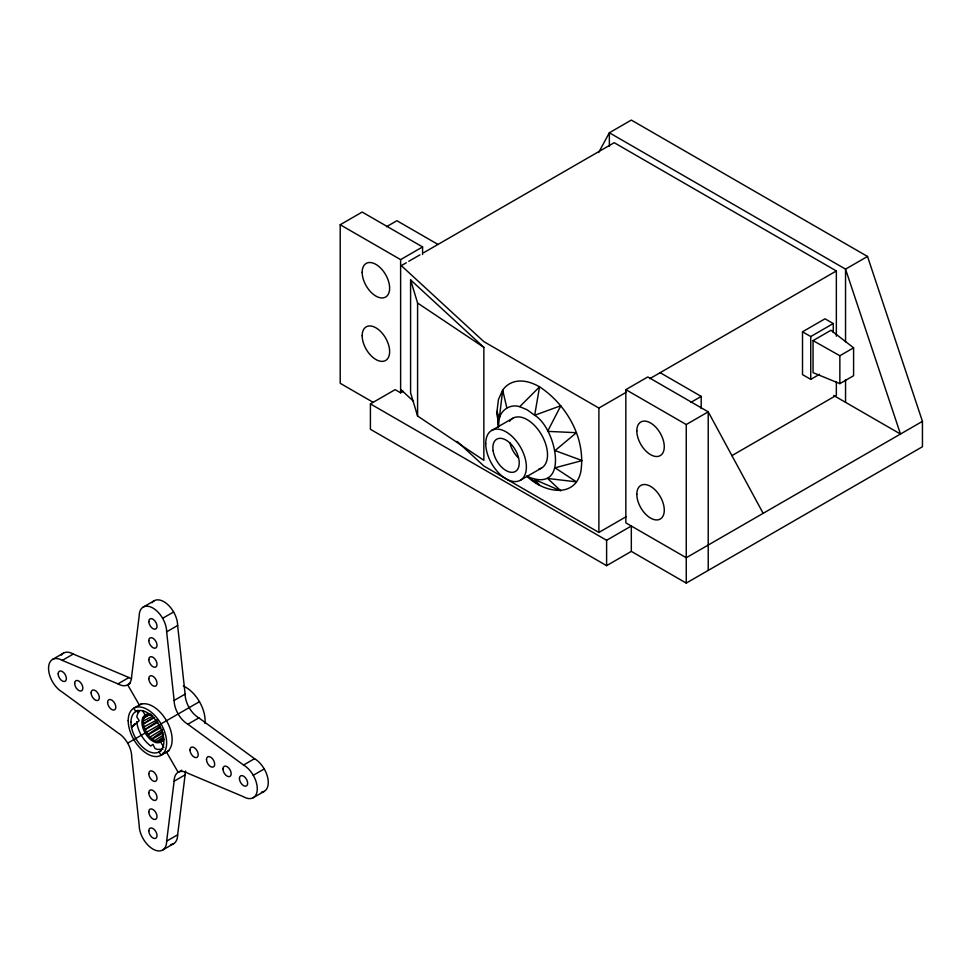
<?xml version="1.0" encoding="UTF-8"?>
<svg xmlns="http://www.w3.org/2000/svg" width="971" height="971" viewBox="0 0 971 971"><rect width="100%" height="100%" fill="white"/><g stroke="black" fill="none" stroke-linecap="round" stroke-linejoin="round"><path stroke-width="1.46" d="M701.159 408.524L701.22 396.411L660.134 372.694M498.366 426.475L502.687 390.124A60.202 34.762 60 0 1 539.56 386.834C567.015 404.871 586.411 439.183 580.682 472.452C573.861 500.041 541.466 491.205 526.731 475.984M166.648 841.153L174.137 781.182A19.42 11.215 60 0 1 187.876 773.256L243.551 796.754A19.42 11.215 60 0 0 257.279 788.828A19.42 11.215 60 0 0 243.551 765.039L187.876 724.245A19.42 11.215 60 0 1 174.137 700.455L166.648 631.842A19.42 11.215 60 0 0 152.92 608.052A19.42 11.215 60 0 0 139.181 615.978L131.692 675.95A19.42 11.215 60 0 1 117.964 683.875L62.278 660.389A19.42 11.215 60 0 0 48.55 668.315A19.42 11.215 60 0 0 62.278 692.092L117.964 732.899A19.42 11.215 60 0 1 131.692 756.676L139.181 825.289A19.42 11.215 60 0 0 152.92 849.079A19.42 11.215 60 0 0 166.648 841.153L177.632 834.805L185.121 774.846A19.42 11.215 60 0 1 185.595 771.01M138.671 710.845L136.741 716.768L139.205 720.652L131.534 727.485L135.005 723.613M598.646 152.532L609.351 132.772L631.32 120.076L867.516 256.453L922.45 421.353L922.45 446.733L686.254 583.098L631.32 551.382L606.608 565.656L370.412 429.291L370.412 403.912L395.124 389.65L400.622 392.818L403.208 391.325M506.813 407.808L502.687 390.124L498.439 399.53L496.994 411.413L499.349 418.428C501.376 409.337 510.855 403.863 519.74 406.655L539.56 386.834L534.669 415.272C556.601 428.284 570.572 495.161 527.204 476.421M155.785 742.524L163.019 737.147M151.622 739.004L162.339 731.284M148.029 734.464L160.264 726.065M145.116 729.33L157.678 721.186M153.758 741.261L163.698 734.829M149.862 737.147L162.545 729.391M143.077 723.941L153.357 717.703M372.888 402.176L340.202 383.302L340.202 224.738L362.171 212.054L422.591 246.937L422.591 254.499M386.519 226.716L396.908 220.72L437.994 244.437M340.202 224.738L400.622 259.621L422.591 246.937M406.279 262.753L401.302 265.629L483.861 341.646L598.889 408.051L626.283 392.235M408.767 261.308L419.982 254.839M423.708 252.691L614.206 142.701L836.347 270.958L836.347 336.172M52.568 659.418L63.564 653.082M143.21 607.093L154.195 600.746M62.278 660.389L73.274 654.041L128.949 677.54A19.42 11.215 60 0 0 131.328 678.668M162.63 618.309L173.615 611.961M491.678 430.444L512.834 418.234M166.648 631.842L177.632 625.494A19.42 11.215 60 0 0 167.461 604.302A19.42 11.215 60 0 0 152.01 602.773M922.45 421.353L686.254 557.73L625.834 522.847L625.834 389.638L647.803 376.954L708.223 411.838L763.157 513.331M117.964 683.875L128.949 677.54M649.745 378.69L836.347 270.958M867.516 256.453L845.547 269.137L609.351 132.772L609.351 146.39M130.114 683.426L127.674 684.834L139.326 705.019A27.188 15.694 60 0 1 168.165 723.856A27.188 15.694 60 0 1 162.533 753.338M520.42 480.232L541.575 468.022M141.766 703.611L133.828 708.187L135.782 711.585L137.979 710.311M137.846 712.653L139.217 711.864M819.5 374.308L810.749 379.37L802.507 374.612L802.507 331.791L825.022 318.791L833.264 323.549L833.264 332.41M143.174 717.982L149.485 714.328M143.113 718.406L150.687 714.025M174.137 700.455L185.121 694.119L177.632 625.494M690.83 402.407L701.22 396.411M802.507 331.791L810.749 336.549L833.264 323.549M143.004 724.099L154.377 717.533M813.055 340.615L830.958 330.274L853.594 347.812L853.594 375.716L839.854 383.642L813.055 372.646L813.055 340.615L839.854 355.738L853.594 347.812M145.14 729.585L157.775 722.29M127.674 743.143L199.468 701.693M148.15 734.792L160.785 727.51M625.834 389.638L686.254 424.533L708.223 411.838L708.223 570.414M151.84 739.38L163.201 732.826M156.816 742.147L163.128 738.494M187.876 724.245L198.861 717.897L254.536 758.691A19.42 11.215 60 0 1 267.802 778.111A19.42 11.215 60 0 1 261.405 792.251M157.217 742.305L163.529 738.652M161.259 750.619L159.062 751.894L161.016 755.28L168.954 750.704M181.82 770.185L178.166 772.297L166.514 752.112M457.086 441.368L483.861 466.019L598.889 532.436L626.283 516.621M731.916 455.617L836.347 395.331L836.347 381.688M174.137 781.182L185.121 774.846M370.412 403.912L606.608 540.289L631.32 526.015L631.32 551.382M243.551 765.039L254.536 758.691M253.261 775.283L264.246 768.947M162.63 850.038L173.615 843.702M253.261 797.713L264.246 791.365M143.963 726.915L157.023 719.827M143.659 720.822L152.884 716.1M162.849 749.248L157.181 749.381L155.044 748.471L152.92 744.393L150.784 746.019C143.101 740.315 137.833 731.187 136.741 721.684M519.74 406.655L527.204 409.823L534.669 415.272L560.85 405.708L547.595 431.355L576.422 432.702L555.06 450.593L582.127 460.57L555.06 467.828L576.422 481.859L547.595 478.448L560.85 490.853L534.669 479.601L539.56 485.148L528.54 477.113M833.737 395.513L900.481 434.049L845.547 269.137L845.547 341.792M410.587 279.879L417.591 303.037L483.861 347.351L483.861 460.315L417.591 416.013L410.587 392.842L410.587 279.879L483.861 347.351M401.302 390.002L413.573 401.302M142.567 710.651L145.152 715.117L146.524 714.316A15.536 8.97 60 0 0 147.604 733.979A15.536 8.97 60 0 0 163.808 739.611M160.688 742.026L163.905 747.609M498.439 424.97L496.994 411.413L498.511 427.106M845.547 379.625L845.547 402.334M839.854 355.738L839.854 383.642M810.749 336.549L810.749 379.37M686.254 424.533L686.254 583.098M606.608 540.289L606.608 565.656M598.889 408.051L598.889 532.436M417.591 303.037L417.591 416.013M400.622 259.621L400.622 392.818M198.861 717.897A19.42 11.215 60 0 1 185.121 694.119M183.361 686.084A27.188 15.694 60 0 1 204.93 723.444M163.529 737.972A15.536 8.97 60 0 1 151.318 740.193A15.536 8.97 60 0 1 141.936 721.854A15.536 8.97 60 0 1 151.962 715.384M61.379 655.097A19.42 11.215 60 0 1 73.274 654.041M177.632 834.805A19.42 11.215 60 0 1 170.762 844.576M518.235 457.729A18.643 10.766 60 0 1 509.86 442.691M509.605 421.232A28.742 16.592 60 0 1 540.932 433.758A28.742 16.592 60 0 1 538.856 469.078M222.954 769.008A5.826 3.362 60 0 0 229.132 776.691A5.826 3.362 60 0 0 229.132 768.449A5.826 3.362 60 0 0 222.954 769.008M130.964 722.242A23.268 13.436 60 0 0 155.651 752.95A23.268 13.436 60 0 0 155.651 720.033A23.268 13.436 60 0 0 130.964 722.242M128.196 720.64A27.188 15.694 60 0 0 157.035 756.518A27.188 15.694 60 0 0 157.035 718.067A27.188 15.694 60 0 0 128.196 720.64M206.471 759.492A5.826 3.362 60 0 0 212.649 767.175A5.826 3.362 60 0 0 212.649 758.934A5.826 3.362 60 0 0 206.471 759.492M189.988 749.976A5.826 3.362 60 0 0 196.178 757.659A5.826 3.362 60 0 0 196.178 749.418A5.826 3.362 60 0 0 189.988 749.976M239.424 778.511A5.826 3.362 60 0 0 245.614 786.207A5.826 3.362 60 0 0 245.614 777.965A5.826 3.362 60 0 0 239.424 778.511M74.646 683.378A5.826 3.362 60 0 0 80.824 691.061A5.826 3.362 60 0 0 80.824 682.819A5.826 3.362 60 0 0 74.646 683.378M91.116 692.893A5.826 3.362 60 0 0 97.294 700.577A5.826 3.362 60 0 0 97.294 692.335A5.826 3.362 60 0 0 91.116 692.893M107.599 702.409A5.826 3.362 60 0 0 113.777 710.092A5.826 3.362 60 0 0 113.777 701.851A5.826 3.362 60 0 0 107.599 702.409M58.163 673.862A5.826 3.362 60 0 0 64.341 681.545A5.826 3.362 60 0 0 64.341 673.316A5.826 3.362 60 0 0 58.163 673.862M148.794 640.557A5.826 3.362 60 0 0 154.972 648.252A5.826 3.362 60 0 0 154.972 640.01A5.826 3.362 60 0 0 148.794 640.557M148.794 659.588A5.826 3.362 60 0 0 154.972 667.283A5.826 3.362 60 0 0 154.972 659.042A5.826 3.362 60 0 0 148.794 659.588M148.794 678.62A5.826 3.362 60 0 0 154.972 686.303A5.826 3.362 60 0 0 154.972 678.061A5.826 3.362 60 0 0 148.794 678.62M148.794 621.537A5.826 3.362 60 0 0 154.972 629.22A5.826 3.362 60 0 0 154.972 620.979A5.826 3.362 60 0 0 148.794 621.537M148.794 811.817A5.826 3.362 60 0 0 154.972 819.5A5.826 3.362 60 0 0 154.972 811.258A5.826 3.362 60 0 0 148.794 811.817M148.794 792.785A5.826 3.362 60 0 0 154.972 800.48A5.826 3.362 60 0 0 154.972 792.239A5.826 3.362 60 0 0 148.794 792.785M148.794 773.753A5.826 3.362 60 0 0 154.972 781.449A5.826 3.362 60 0 0 154.972 773.207A5.826 3.362 60 0 0 148.794 773.753M148.794 830.848A5.826 3.362 60 0 0 154.972 838.531A5.826 3.362 60 0 0 154.972 830.29A5.826 3.362 60 0 0 148.794 830.848M362.171 272.305A19.42 11.215 60 0 0 382.768 297.927A19.42 11.215 60 0 0 382.768 270.46A19.42 11.215 60 0 0 362.171 272.305M362.171 335.735A19.42 11.215 60 0 0 382.768 361.358A19.42 11.215 60 0 0 382.768 333.89A19.42 11.215 60 0 0 362.171 335.735M636.818 430.869A19.42 11.215 60 0 0 657.416 456.491A19.42 11.215 60 0 0 657.416 429.036A19.42 11.215 60 0 0 636.818 430.869M636.818 494.3A19.42 11.215 60 0 0 657.416 519.922A19.42 11.215 60 0 0 657.416 492.455A19.42 11.215 60 0 0 636.818 494.3M493.11 450.762A18.643 10.766 60 0 0 514.691 471.821A18.643 10.766 60 0 0 510.358 443.431A18.643 10.766 60 0 0 493.11 450.762M485.731 443.601A28.742 16.592 60 0 0 516.22 481.531A28.742 16.592 60 0 0 516.22 440.883A28.742 16.592 60 0 0 485.731 443.601"/></g></svg>
